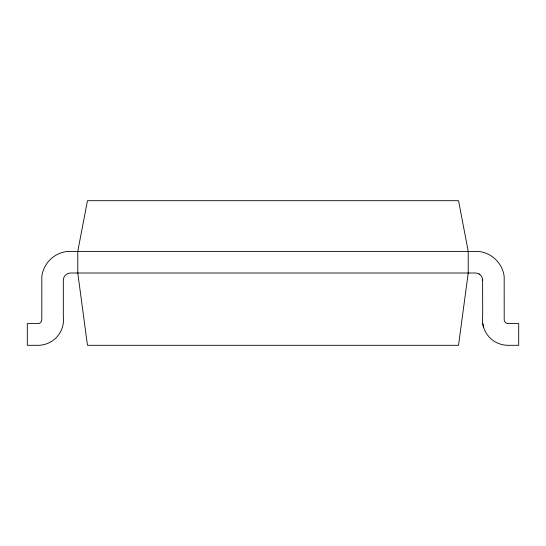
<?xml version="1.0" encoding="UTF-8"?>
<svg xmlns="http://www.w3.org/2000/svg" width="546" height="546" viewBox="0 0 546 546"><rect width="100%" height="100%" fill="white"/><g stroke="black" fill="none" stroke-linecap="round" stroke-linejoin="round"><path stroke-width="0.82" d="M479.067 273.969L479.859 274.495M482.746 323.607L483.544 327.143M482.623 279.286L482.684 316.387A25.532 25.532 0 0 0 507.992 345.304L518.7 345.304L518.7 323.614L507.459 323.519A3.788 3.788 0 0 1 504.204 319.806L504.176 276.447A28.965 28.965 0 0 0 479.238 251.508L66.762 251.508A28.965 28.965 0 0 0 41.824 276.447L41.796 319.806A3.788 3.788 0 0 1 38.541 323.519L27.3 323.614L27.3 345.304L38.008 345.304A25.532 25.532 0 0 0 63.316 316.387L63.316 280.228A7.228 7.228 0 0 1 70.543 273L475.457 273A7.228 7.228 0 0 1 482.684 280.228M468.222 273L458.531 345.304L87.469 345.304L77.778 273L77.778 251.31L87.469 200.696L458.531 200.696L468.222 251.31L468.222 273"/></g></svg>
